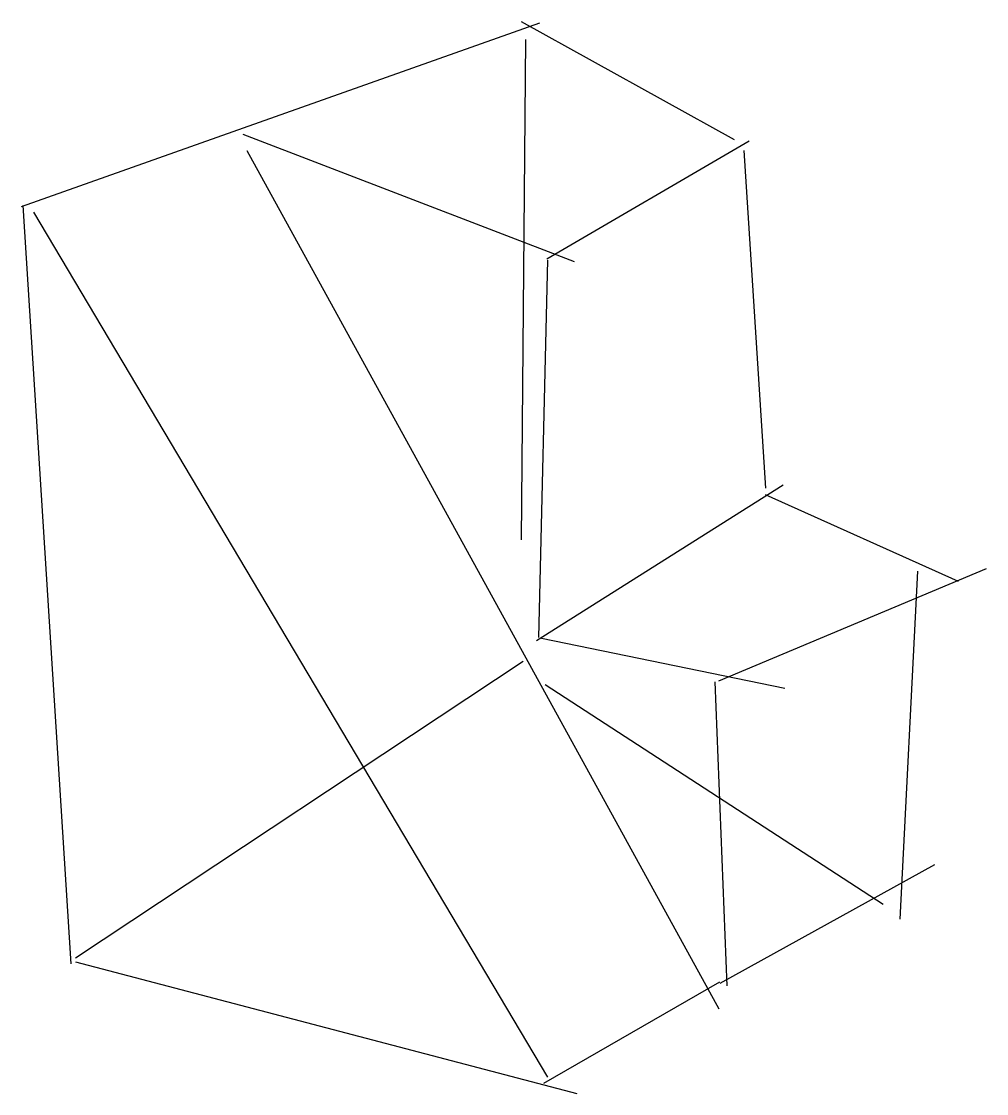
# Model space of a CAD drawing. Header units: metres. Extents: x 368.5 to 416.6, y 1368.2 to 1421.6.
import ezdxf

# ---------------------------------------------------------------- set-up
doc = ezdxf.new("R2010")
doc.units = ezdxf.units.M

msp = doc.modelspace()

# ---------------------------------------------------------------- linework, layer by layer
at = {"color": 0, "linetype": 'CONTINUOUS'}
for p, q in [((368.528313, 1412.395215), (394.352478, 1421.538869)), ((393.426097, 1421.607706), (404.048429, 1415.727372)), ((393.642027, 1420.701621), (393.422573, 1395.78073)), ((379.556176, 1415.997732), (396.064766, 1409.644268)), ((394.711603, 1409.779448), (404.792668, 1415.659781)), ((379.759151, 1415.186652), (403.274681, 1372.418106)), ((404.522036, 1415.186652), (405.604565, 1398.356731)), ((368.594809, 1412.435962), (370.993992, 1374.669174)), ((369.13743, 1412.107021), (394.743223, 1369.012605)), ((394.745183, 1409.709646), (394.288464, 1390.919883)), ((394.186913, 1390.777153), (406.479981, 1398.524572)), ((405.586059, 1398.043545), (415.205712, 1393.734727)), ((403.284495, 1388.770153), (416.616079, 1394.358559)), ((412.307549, 1376.892042), (413.19169, 1394.227988)), ((394.447135, 1390.884348), (406.558326, 1388.397097)), ((371.224519, 1374.971624), (393.534615, 1389.738892)), ((394.629588, 1388.576653), (411.464815, 1377.637936)), ((403.070777, 1388.714046), (403.68249, 1373.572402)), ((414.020301, 1379.604377), (403.31836, 1373.678509)), ((371.224519, 1374.766523), (396.203614, 1368.203293)), ((394.562226, 1368.725544), (403.31836, 1373.766955))]:
    msp.add_line(p, q, dxfattribs=at)

doc.saveas('drawing.dxf')
